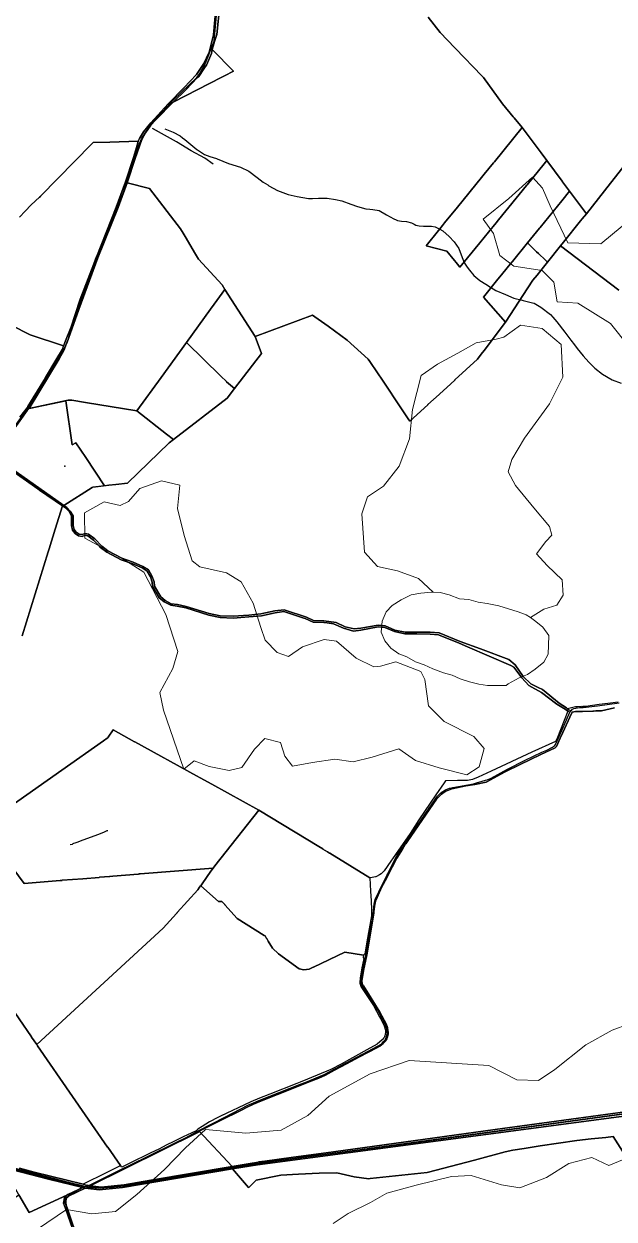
# Model space of a CAD drawing. Header units: metres. Extents: x 3 to 1005126, y 39 to 4383651.
# Drawn here: x 486747 to 488119, y 4360541 to 4363319 of the extents above; entities that cross this region are included whole.
import ezdxf

# ---------------------------------------------------------------- set-up
doc = ezdxf.new("R2010")
doc.units = ezdxf.units.M
doc.header["$MEASUREMENT"] = 0
doc.layers.add('Carreteras_5_km_Cala_Blava', color=2, linetype='Continuous', lineweight=30)
doc.layers.add('Red_hidrologica_Provisional_5_km_Cala_Blava', color=4, linetype='Continuous', lineweight=30)
doc.layers.add('Habitats_5_km_Cala_Blava', color=7, linetype='Continuous', lineweight=9, true_color=0xe7f7d0)
doc.layers.add('TM_Llucmajor', color=7, linetype='Continuous')
doc.layers.add('Yacimientos_arqueologicos_5_km_Cala_Blava', color=7, linetype='Continuous', true_color=0x6c7696)

msp = doc.modelspace()

# ---------------------------------------------------------------- linework, layer by layer
at = {"layer": 'Carreteras_5_km_Cala_Blava'}
msp.add_line((486895.9, 4360615.1, 72.7), (486882.8, 4360618, 72.5), dxfattribs=at)
for points in [[(486755.1, 4362425, 84.6), (486772.1, 4362449, 84.5), (486827.9, 4362540.8, 83.8), (486839.8, 4362561.6, 83.8), (486850.3, 4362585.6, 83.7), (486869.7, 4362648.6, 83.9), (486888.8, 4362700.8, 84.4), (486978.7, 4362928.7, 84.4), (487011.8, 4363032.6, 81.9), (487021.5, 4363053.8, 81.3), (487031.1, 4363069.4, 80.9), (487051.8, 4363095.6, 80.9), (487096, 4363143.8, 81.8), (487149.5, 4363195.2, 82.9), (487156.2, 4363203.9, 83.1), (487166.9, 4363222.8, 83.5), (487189.8, 4363279.4, 85), (487196.4, 4363355.9, 85.6), (487193.4, 4363360.2, 85.7), (487190.3, 4363361.1, 85.8)], [(486673.1, 4362316.6, 85.1), (486692, 4362336.9, 85), (486755.1, 4362425, 84.6)], [(488545.1, 4360841.3, 67.3), (488267.8, 4360803.3, 68.2), (487465.7, 4360693.5, 74), (487394.1, 4360685.2, 75.4), (487355.9, 4360678.7, 76.2), (487333.1, 4360677.1, 76.5), (487288.6, 4360670.2, 76.7), (487173.4, 4360652.4, 75.9), (487081.1, 4360635.2, 74.2), (486952, 4360614.9, 73.4), (486919.8, 4360612.1, 72.9), (486895.9, 4360615.1, 72.7)], [(486882.8, 4360618, 72.5), (486837.7, 4360628.2, 71.9), (486695.3, 4360664.7, 71.4)], [(486882.8, 4360618, 72.5), (486877.2, 4360611.1, 72.3), (486853.6, 4360598.3, 71.7), (486846.3, 4360589.8, 71.6), (486844.3, 4360583.5, 71.6), (486845.4, 4360568.7, 71.5), (486862.1, 4360523, 70.9)]]:
    msp.add_polyline3d(points, dxfattribs=at)
at = {"layer": 'Habitats_5_km_Cala_Blava'}
for points in [[(488154, 4362569.3), (488111, 4362623.3), (488035, 4362670.3), (487987, 4362673.3), (487979, 4362719.3), (487952, 4362746.3), (487886, 4362756.3), (487854, 4362781.3), (487839, 4362832.3), (487815, 4362865.3), (487875, 4362913.3), (487930, 4362963.3), (487953, 4362937.3), (487971, 4362896.3), (488012, 4362810.3), (488089, 4362808.3), (488138, 4362849.3)], [(486779, 4360518.3), (486846, 4360563.3), (486905, 4360553.3), (486960, 4360559.3), (487010, 4360598.3), (487074, 4360656.3), (487123, 4360707.3), (487169, 4360749.3), (487263, 4360741.3), (487345, 4360748.3), (487407, 4360782.3), (487457, 4360827.3), (487552, 4360879.3), (487643, 4360910.3), (487828, 4360898.3), (487893, 4360865.3), (487944, 4360863.3), (487982, 4360889.3), (488054, 4360946.3), (488115, 4360980.3), (488229, 4361022.3)], [(488139, 4360679.3), (488107, 4360666.3), (488068, 4360684.3), (488014, 4360670.3), (487962, 4360638.3), (487900, 4360614.3), (487858, 4360621.3), (487787, 4360642.3), (487741, 4360640.3), (487659, 4360620.3), (487591, 4360601.3), (487553, 4360580.3), (487501, 4360554.3), (487466, 4360531.3)]]:
    msp.add_lwpolyline(points, dxfattribs=at)
for points in [[(487698.5, 4361998.4), (487665, 4362030.3), (487616, 4362048.3), (487569, 4362058.3), (487539, 4362091.3), (487533, 4362180.3), (487546, 4362220.3), (487583, 4362245.3), (487620, 4362291.3), (487644, 4362355.3), (487651, 4362423.3), (487671, 4362502.3), (487709, 4362528.3), (487756, 4362554.3), (487799, 4362578.3), (487845, 4362586.3), (487863, 4362591.3), (487902, 4362619.3), (487952, 4362611.3), (487996, 4362574.3), (488000, 4362498.3), (487969, 4362436.3), (487911, 4362356.3), (487882, 4362307.3), (487873, 4362278.3), (487890, 4362246.3), (487933, 4362194.3), (487969, 4362151.3), (487975, 4362131.3), (487961, 4362116.3), (487939, 4362087.3), (487964, 4362060.3), (487999, 4362027.3), (488001, 4361991.3), (487986, 4361968.3), (487956, 4361959.3), (487925, 4361939.4), (487915.3, 4361946.2), (487896.4, 4361953), (487873.8, 4361959.9), (487851.1, 4361966.8), (487824.6, 4361972.5), (487803.1, 4361975.6), (487781.7, 4361981.2), (487760.1, 4361983), (487736.3, 4361992.4), (487714.9, 4361998)], [(487777, 4361574.3), (487713, 4361590.3), (487658, 4361607.3), (487619, 4361634.3), (487557, 4361615.3), (487513, 4361604.3), (487470, 4361610.3), (487418, 4361602.3), (487372, 4361594.3), (487354, 4361617.3), (487344, 4361649.3), (487307, 4361658.3), (487283, 4361633.3), (487254, 4361591.3), (487224, 4361584.3), (487178, 4361593.3), (487143, 4361606.3), (487119, 4361587.3), (487072, 4361724.3), (487063, 4361765.3), (487093, 4361821.3), (487105, 4361860.3), (487077, 4361946.3), (487026, 4362045.3), (486971, 4362080.3), (486889, 4362124.3), (486888, 4362183.3), (486934, 4362208.3), (486971, 4362200.3), (486990, 4362209.3), (487017, 4362239.3), (487067, 4362257.3), (487110, 4362247.3), (487104, 4362193.3), (487120, 4362130.3), (487138, 4362071.3), (487156, 4362057.3), (487218, 4362043.3), (487252, 4362022.3), (487280, 4361973.3), (487298, 4361916.3), (487308, 4361887.3), (487336, 4361858.3), (487362, 4361849.3), (487395, 4361871.3), (487445, 4361888.3), (487474, 4361884.3), (487520, 4361845.3), (487561, 4361825.3), (487576, 4361826.3), (487612, 4361836.3), (487670, 4361814.3), (487679, 4361795.3), (487688, 4361734.3), (487724, 4361698.3), (487793, 4361663.3), (487817, 4361635.3), (487806, 4361592.3)], [(487698.5, 4361998.4), (487714.9, 4361998), (487736.3, 4361992.4), (487760.1, 4361983), (487781.7, 4361981.2), (487803.1, 4361975.6), (487824.6, 4361972.5), (487851.1, 4361966.8), (487873.8, 4361959.9), (487896.4, 4361953), (487915.3, 4361946.2), (487925, 4361939.4), (487937.7, 4361930.4), (487953.9, 4361917.3), (487967.4, 4361897.9), (487966.8, 4361875.1), (487966.3, 4361854.7), (487955.7, 4361835.9), (487936.3, 4361819.8), (487918.2, 4361807.5), (487899, 4361799.1), (487873.3, 4361785.7), (487868.1, 4361782), (487845.2, 4361781.3), (487824.9, 4361781.8), (487804.7, 4361784.8), (487783.3, 4361790.4), (487761.9, 4361797.3), (487743.1, 4361805.3), (487722.9, 4361810.9), (487697.8, 4361820.4), (487677.7, 4361829.8), (487657.6, 4361836.6), (487637.6, 4361848.5), (487618.7, 4361855.3), (487600, 4361868.5), (487586.5, 4361885.4), (487578.1, 4361905.9), (487580, 4361931.3), (487589.4, 4361952.7), (487603.7, 4361967.6), (487624.4, 4361981.1), (487647.5, 4361992), (487670.4, 4361996.5), (487694.6, 4361998.5)]]:
    msp.add_lwpolyline(points, close=True, dxfattribs=at)
at = {"layer": 'Red_hidrologica_Provisional_5_km_Cala_Blava'}
for p, q in [((487057.9, 4363069.8), (487046.2, 4363076.2)), ((487446.2, 4362914.1), (487452.3, 4362914.1))]:
    msp.add_line(p, q, dxfattribs=at)
for points in [[(487187.3, 4362993.7), (487167.4, 4363007.2), (487135.7, 4363024.2), (487101.7, 4363045.7), (487046.2, 4363076.2)], [(487187.3, 4362993.7), (487167.4, 4363007.2), (487135.7, 4363024.2), (487101.7, 4363045.7), (487046.2, 4363076.2)], [(487187.3, 4362993.7), (487167.4, 4363007.2), (487135.7, 4363024.2), (487101.7, 4363045.7), (487046.2, 4363076.2)], [(487074.6, 4363075.8), (487094, 4363068.1), (487110.1, 4363059.3), (487115.6, 4363054.9), (487121.1, 4363050.4), (487134.9, 4363038.8), (487149.2, 4363027.8), (487150.6, 4363026.9)], [(487150.6, 4363026.9), (487166.9, 4363016.2), (487179.1, 4363011.2), (487195, 4363006.3), (487196.7, 4363005.7), (487223.2, 4362995.2), (487250.8, 4362986.4), (487270.1, 4362977), (487289.5, 4362962.7), (487303.8, 4362951.6), (487314, 4362945), (487316.5, 4362943.3), (487336.9, 4362932.3), (487361.8, 4362922.9), (487382.2, 4362917.9), (487408.7, 4362913.5), (487418.4, 4362913.8), (487432.4, 4362914.1), (487439, 4362914.1), (487445.4, 4362914.1), (487446.2, 4362914.1)], [(487452.3, 4362914.1), (487471.6, 4362911.3), (487486.5, 4362908), (487506.9, 4362900.3), (487522.4, 4362894.8), (487542.3, 4362889.2), (487551.6, 4362888.6), (487558.8, 4362888.1), (487573.2, 4362885.9), (487590.3, 4362876), (487607.4, 4362866.6), (487612.4, 4362864.2), (487616, 4362862.5), (487625.1, 4362861.1), (487636.7, 4362860.5), (487648.3, 4362857.2), (487654.3, 4362853.9), (487658.7, 4362851.7), (487666.5, 4362850.1), (487676.4, 4362849.5), (487694.6, 4362849.5), (487703.5, 4362847.8), (487711.2, 4362844), (487714.3, 4362842.2), (487721.1, 4362838.5), (487736, 4362825.2), (487747.6, 4362812.5), (487758.1, 4362797.1), (487765.8, 4362776.1), (487771.2, 4362765), (487773, 4362761.2), (487777.8, 4362754.2), (487782.9, 4362746.8), (487793.4, 4362734.7), (487807.2, 4362723.1), (487821, 4362714.3), (487832.3, 4362707.3), (487844.2, 4362699.9), (487866.8, 4362690.5), (487886.2, 4362681.7), (487905.8, 4362677.3), (487908.2, 4362676.7), (487930.1, 4362671), (487933.6, 4362670.1), (487949.1, 4362661.3), (487971.7, 4362644.2), (487977.1, 4362637.7), (487986.1, 4362627), (488004.8, 4362602.8), (488019.2, 4362584), (488027.3, 4362573.4), (488033.6, 4362565.2), (488047.9, 4362547.6), (488060.6, 4362533.2), (488074.4, 4362519.4), (488075, 4362518.9), (488092.6, 4362505.6), (488115.2, 4362492.4), (488136.2, 4362484.1)], [(486942.3, 4361444), (486940.1, 4361443.8), (486938.6, 4361443), (486938.3, 4361442.9), (486931.8, 4361440.2), (486918.1, 4361434.9), (486878.1, 4361419.8), (486872.2, 4361417.2), (486868.1, 4361415.8), (486865.5, 4361415.2), (486862.6, 4361414.1), (486861.2, 4361413.3), (486859.2, 4361412.4), (486854.6, 4361411)]]:
    msp.add_lwpolyline(points, dxfattribs=at)
at = {"layer": 'TM_Llucmajor', "linetype": 'Continuous', "flags": 128}
for points in [[(487202.6, 4363362.9), (487195.4, 4363294.5), (487189.6, 4363275.9), (487189.5, 4363275.2), (487184.7, 4363260.1), (487183, 4363250.8), (487171.4, 4363223.7), (487167.3, 4363217.6), (487153.6, 4363197.3), (487151.1, 4363194.8), (487124.2, 4363166.6), (487094.5, 4363137.2), (487054, 4363096.7), (487042.2, 4363084), (487029.7, 4363065.9), (487021.3, 4363051.1), (487005.8, 4363006.6), (486987.1, 4362949.8), (486966.6, 4362892.3), (486918.7, 4362775.4), (486874.8, 4362655.3), (486846.7, 4362577.3), (486846.4, 4362576.4), (486840.2, 4362560), (486829.4, 4362541.1), (486759.5, 4362425.5), (486758.1, 4362424.2), (486754.4, 4362420.8), (486699.3, 4362343.2)], [(486712.8, 4362366.2), (486756.1, 4362425.3), (486757, 4362426.4), (486757.5, 4362427.8), (486768, 4362446.6), (486829.5, 4362545), (486836.5, 4362563.3), (486842.4, 4362578.7), (486856.6, 4362615.3), (486866.2, 4362644.2), (486877.9, 4362679.3), (486909.5, 4362761.9), (486915.9, 4362778.5), (486916.3, 4362779.5), (486949.6, 4362863.9), (486961.3, 4362893.6), (486983.3, 4362952.5), (487002.2, 4363008.6), (487009.1, 4363032.4), (487013, 4363046.1), (487013.1, 4363046.6), (487016, 4363053.1), (487025.4, 4363068.5), (487042.1, 4363089.6), (487082.7, 4363133.7), (487083.2, 4363134.2), (487119.2, 4363171.1), (487148.1, 4363201.9), (487165.6, 4363227.5), (487177.5, 4363253.6), (487187.9, 4363294.1), (487192.9, 4363346.9)], [(487192.9, 4363346.9), (487187.9, 4363294.1), (487177.5, 4363253.6), (487165.6, 4363227.5), (487148.1, 4363201.9), (487119.2, 4363171.1), (487083.2, 4363134.2), (487082.7, 4363133.7), (487042.1, 4363089.6), (487025.4, 4363068.5), (487016, 4363053.1), (487013.1, 4363046.6), (486946.8, 4363044.7), (486908.4, 4363043.6), (486904.6, 4363039.7), (486786.5, 4362919.5), (486785.4, 4362918.5), (486783.6, 4362916.8), (486763.9, 4362898.5), (486750.1, 4362883.9), (486737, 4362870.1)], [(487686.9, 4363335.2), (487714.8, 4363299.7), (487749, 4363264.1), (487749.1, 4363264.1), (487750.9, 4363262.1), (487811.9, 4363198.7), (487812, 4363198.6), (487815.4, 4363195.1), (487859.6, 4363133.7), (487885, 4363103.4), (487885, 4363103.3), (487886.7, 4363101.3), (487905.8, 4363078.4), (487841.1, 4362999), (487839.2, 4362996.6), (487839.1, 4362996.5), (487817.4, 4362969.9), (487817.3, 4362969.8), (487814.6, 4362966.4), (487811.3, 4362962.4), (487755.2, 4362893.5), (487725.4, 4362856.9), (487725.4, 4362856.8), (487720.6, 4362850.9), (487710.8, 4362839), (487682.1, 4362803.7), (487730.6, 4362790.9), (487748.3, 4362769.3), (487752, 4362764.7), (487752.1, 4362764.7), (487755.4, 4362760.7), (487760.9, 4362753.8), (487761, 4362753.8), (487807.5, 4362810.9), (487827.5, 4362835.4), (487845, 4362856.9), (487845, 4362857), (487851, 4362864.3), (487915.7, 4362943.7), (487917, 4362945.3), (487917.1, 4362945.4), (487957.1, 4362994.5), (487963, 4363001.7), (487998.7, 4362953.8), (487999.7, 4362952.4), (488015.8, 4362930.9), (487997.6, 4362908.5), (487947.3, 4362846.5), (487947.3, 4362846.5), (487946.1, 4362845), (487917.9, 4362810.3), (487882.9, 4362767.2), (487882.9, 4362767.1), (487877.6, 4362760.7), (487860.7, 4362739.8), (487846.2, 4362721.9), (487815.9, 4362684.6), (487867.2, 4362625.9), (487817.5, 4362560.6), (487810.6, 4362551.5), (487801.8, 4362540), (487749.2, 4362491.8), (487749.1, 4362491.7), (487730.3, 4362474.5), (487713.9, 4362459.5), (487712.4, 4362458.1), (487712.3, 4362458), (487686.6, 4362434.5), (487686.5, 4362434.4), (487686, 4362433.9), (487644.6, 4362396.1), (487642.4, 4362399.3), (487623.7, 4362427.1), (487582.2, 4362488.8), (487553.1, 4362532.1), (487551.6, 4362534.4), (487547.6, 4362540.3), (487498.5, 4362584.6), (487454.9, 4362617.1), (487423.3, 4362638.8), (487417.9, 4362642.5), (487417.8, 4362642.4), (487284.8, 4362592.8), (487214.2, 4362701.8), (487208.4, 4362712.8), (487152.8, 4362772.6), (487143.7, 4362788.1), (487124.1, 4362821.4), (487117.3, 4362833.1), (487117.1, 4362833.3), (487111.4, 4362843.1), (487039.3, 4362936.9), (486987.1, 4362949.8), (487005.8, 4363006.6), (487021.3, 4363051.1), (487029.7, 4363065.9), (487042.2, 4363084), (487054, 4363096.7), (487094.5, 4363137.2), (487207.1, 4363195.4), (487213.4, 4363198.6), (487234.6, 4363209.6), (487184.7, 4363260.1), (487189.5, 4363275.2), (487189.6, 4363275.9), (487195.4, 4363294.5), (487202.6, 4363362.9)], [(488330.2, 4363227.1), (488119.4, 4362959.9), (488119.3, 4362959.8), (488114.2, 4362953.4), (488102.6, 4362938.6), (488102.5, 4362938.5), (488096.8, 4362931.3), (488055, 4362878.2), (488015.8, 4362930.9), (487999.7, 4362952.4), (487998.7, 4362953.8), (487963, 4363001.7), (487949.7, 4363019.5), (487905.8, 4363078.4), (487886.7, 4363101.3), (487885, 4363103.3), (487885, 4363103.4), (487859.6, 4363133.7), (487815.4, 4363195.1), (487812, 4363198.6), (487811.9, 4363198.7), (487750.9, 4363262.1), (487749.1, 4363264.1), (487749, 4363264.1), (487714.8, 4363299.7), (487686.9, 4363335.2)], [(488130.7, 4362700.9), (487995.1, 4362803.9), (488001.6, 4362811.9), (488041.5, 4362861.5), (488045.4, 4362866.3), (488045.4, 4362866.4), (488055, 4362878.2), (488096.8, 4362931.3), (488102.5, 4362938.5), (488102.6, 4362938.6), (488114.2, 4362953.4), (488119.3, 4362959.8), (488119.4, 4362959.9), (488330.2, 4363227.1)], [(486737, 4362870.1), (486750.1, 4362883.9), (486763.9, 4362898.5), (486783.6, 4362916.8), (486785.4, 4362918.5), (486786.5, 4362919.5), (486904.6, 4363039.7), (486908.4, 4363043.6), (486946.8, 4363044.7), (487013.1, 4363046.6), (487013, 4363046.1), (487009.1, 4363032.4), (487002.2, 4363008.6), (486983.3, 4362952.5), (486961.3, 4362893.6), (486949.6, 4362863.9), (486916.3, 4362779.5), (486915.9, 4362778.5), (486909.5, 4362761.9), (486877.9, 4362679.3), (486866.2, 4362644.2), (486856.6, 4362615.3), (486842.4, 4362578.7), (486839.4, 4362570.9), (486761.8, 4362596.5), (486717.1, 4362618.8)], [(488128.6, 4361743.1), (488104.9, 4361739.9), (488085.1, 4361737.2), (488054, 4361733), (488046.5, 4361732.5), (488044.3, 4361732.3), (488043.2, 4361732.5), (488033.7, 4361732.4), (488031.7, 4361732.4), (488029.7, 4361732.1), (488011.3, 4361727.3), (488008.6, 4361729.4), (487991.7, 4361740.2), (487953.2, 4361772.2), (487942.8, 4361777.3), (487925.5, 4361785.7), (487908.3, 4361802.2), (487889.7, 4361829.3), (487875, 4361841.8), (487808.6, 4361867), (487761.7, 4361884.1), (487712.8, 4361904.3), (487692.1, 4361905.8), (487660.8, 4361905.4), (487660.6, 4361905.4), (487633.5, 4361905.9), (487609.7, 4361910.5), (487587.4, 4361920.2), (487570.7, 4361921.7), (487530.5, 4361914.6), (487515.4, 4361913.2), (487493.9, 4361918.1), (487473, 4361928.1), (487444.5, 4361932.3), (487420.4, 4361932.4), (487404.2, 4361940.6), (487352.4, 4361957.8), (487330.2, 4361955.2), (487298.3, 4361948), (487269.8, 4361945.1), (487233.9, 4361942.4), (487203.6, 4361943.5), (487178.1, 4361949), (487124.6, 4361965.5), (487104.3, 4361969.8), (487089.7, 4361971.8), (487075.2, 4361979.5), (487065.2, 4361987.8), (487050.4, 4362012.7), (487049.6, 4362022.4), (487044.9, 4362036.2), (487036.6, 4362050.2), (487023.6, 4362058.6), (487001.5, 4362068.4), (486974.6, 4362077.5), (486942.1, 4362094.9), (486928.2, 4362105.5), (486911.8, 4362122.9), (486897.3, 4362133.2), (486889.7, 4362134.8), (486882.2, 4362132.3), (486875.6, 4362133.3), (486868.9, 4362138), (486863.8, 4362144), (486861.7, 4362153.3), (486861.9, 4362163.3), (486861.3, 4362176.2), (486854.9, 4362187.1), (486847.2, 4362195), (486847.2, 4362195), (486840.1, 4362200.4), (486906.1, 4362241.6), (486906.7, 4362242), (486907.4, 4362242.4), (486944.9, 4362247.1), (486960.6, 4362249), (486988.3, 4362252.2), (487085.2, 4362345.5), (487095, 4362353.2), (487219.4, 4362449.8), (487236.5, 4362472.1), (487299.3, 4362553.4), (487284.8, 4362592.8), (487417.8, 4362642.4), (487417.9, 4362642.5), (487423.3, 4362638.8), (487454.9, 4362617.1), (487498.5, 4362584.6), (487547.6, 4362540.3), (487551.6, 4362534.4), (487553.1, 4362532.1), (487582.2, 4362488.8), (487623.7, 4362427.1), (487642.4, 4362399.3), (487644.6, 4362396.1), (487686, 4362433.9), (487686.5, 4362434.4), (487686.6, 4362434.5), (487712.3, 4362458), (487712.4, 4362458.1), (487713.9, 4362459.5), (487730.3, 4362474.5), (487749.1, 4362491.7), (487749.2, 4362491.8), (487801.8, 4362540), (487810.6, 4362551.5), (487817.5, 4362560.6), (487867.2, 4362625.9), (487919.1, 4362706), (487930.4, 4362723.5), (487940.2, 4362735.7), (487948.9, 4362746.5), (487948.9, 4362746.5), (487964.3, 4362765.7), (487995.1, 4362803.9), (488130.7, 4362700.9)], [(486717.1, 4362618.8), (486761.8, 4362596.5), (486839.4, 4362570.9), (486836.5, 4362563.3), (486824, 4362541.5), (486797.4, 4362497.6), (486796.9, 4362496.8), (486756.5, 4362430.5), (486754.4, 4362427.3), (486737.7, 4362405.4)], [(486737.7, 4362405.4), (486754.4, 4362427.3), (486756.5, 4362430.5), (486796.9, 4362496.8), (486797.4, 4362497.6), (486824, 4362541.5), (486836.5, 4362563.3), (486829.5, 4362545), (486768, 4362446.6), (486757.5, 4362427.8), (486757, 4362426.4), (486756.1, 4362425.3), (486712.8, 4362366.2)], [(486729.3, 4362278.2), (486840.1, 4362200.4), (486847.2, 4362195), (486854.9, 4362187.1), (486861.3, 4362176.2), (486861.9, 4362163.3), (486861.7, 4362153.3), (486863.8, 4362144), (486868.9, 4362138), (486875.6, 4362133.3), (486882.2, 4362132.3), (486889.7, 4362134.8), (486897.3, 4362133.2), (486911.8, 4362122.9), (486928.2, 4362105.5), (486942.1, 4362094.9), (486974.6, 4362077.5), (487001.5, 4362068.4), (487023.6, 4362058.6), (487036.6, 4362050.2), (487044.9, 4362036.2), (487049.6, 4362022.4), (487050.4, 4362012.7), (487065.2, 4361987.8), (487075.2, 4361979.5), (487089.7, 4361971.8), (487104.3, 4361969.8), (487124.6, 4361965.5), (487178.1, 4361949), (487203.6, 4361943.5), (487233.9, 4361942.4), (487269.8, 4361945.1), (487298.3, 4361948), (487330.2, 4361955.2), (487352.4, 4361957.8), (487404.2, 4361940.6), (487420.4, 4361932.4), (487444.5, 4361932.3), (487473, 4361928.1), (487493.9, 4361918.1), (487515.4, 4361913.2), (487530.5, 4361914.6), (487570.7, 4361921.7), (487587.4, 4361920.2), (487609.7, 4361910.5), (487633.5, 4361905.9), (487660.6, 4361905.4), (487660.8, 4361905.4), (487692.1, 4361905.8), (487712.8, 4361904.3), (487761.7, 4361884.1), (487808.6, 4361867), (487875, 4361841.8), (487889.7, 4361829.3), (487908.3, 4361802.2), (487925.5, 4361785.7), (487942.8, 4361777.3), (487953.2, 4361772.2), (487991.7, 4361740.2), (488008.6, 4361729.4), (488011.3, 4361727.3), (488014.9, 4361725.4), (488019.6, 4361722.8), (488016.9, 4361719.7), (488012.2, 4361722.2), (488005.8, 4361726.5), (487986.5, 4361738.4), (487951, 4361765.3), (487921.1, 4361782), (487904.8, 4361799.1), (487886.3, 4361824), (487879.7, 4361828), (487778.9, 4361871.7), (487759.5, 4361880.2), (487711.5, 4361899.4), (487691.6, 4361901.1), (487660.5, 4361901.5), (487633.1, 4361901.9), (487608.6, 4361906.8), (487586.5, 4361916.5), (487570.9, 4361917.7), (487530.3, 4361909.9), (487513.7, 4361908.2), (487490.1, 4361914.7), (487467.1, 4361925.2), (487452.5, 4361927.2), (487444.2, 4361928.4), (487419.6, 4361928.6), (487401.1, 4361937.2), (487397.9, 4361938.2), (487351.8, 4361953.9), (487351.6, 4361953.9), (487331.2, 4361950.3), (487299.4, 4361943.3), (487270.4, 4361941.2), (487233.9, 4361938.5), (487203.1, 4361939.5), (487177.1, 4361945.1), (487123.4, 4361961.8), (487103.6, 4361965.9), (487088.4, 4361968.1), (487076.1, 4361974.5), (487076, 4361974.5), (487072.9, 4361976.1), (487061.8, 4361985.3), (487046.3, 4362011.7), (487045.5, 4362021.7), (487041.3, 4362034.5), (487033.6, 4362047.3), (487021.7, 4362055.1), (487000, 4362064.7), (486973.1, 4362073.8), (486939.9, 4362091.5), (486925.5, 4362102.5), (486922, 4362106.3), (486909.2, 4362119.8), (486895.6, 4362129.5), (486889.7, 4362130.8), (486882.4, 4362128.3), (486874, 4362129.6), (486866.1, 4362135), (486860.1, 4362142.4), (486857.7, 4362153.4), (486857.9, 4362163.2), (486857.6, 4362175.9), (486852.1, 4362185.8), (486843.6, 4362194.8), (486837, 4362199.4), (486783.7, 4362236), (486779.6, 4362238.8), (486779.3, 4362239), (486724.5, 4362277.7)], [(486724.5, 4362277.7), (486779.3, 4362239), (486779.6, 4362238.8), (486783.7, 4362236), (486837, 4362199.4), (486820.1, 4362145.2), (486805.9, 4362099.2), (486803.8, 4362092.6), (486743, 4361897.3)], [(486743, 4361897.3), (486803.8, 4362092.6), (486805.9, 4362099.2), (486820.1, 4362145.2), (486837, 4362199.4), (486843.6, 4362194.8), (486852.1, 4362185.8), (486857.6, 4362175.9), (486857.9, 4362163.2), (486857.7, 4362153.4), (486860.1, 4362142.4), (486866.1, 4362135), (486874, 4362129.6), (486882.4, 4362128.3), (486889.7, 4362130.8), (486895.6, 4362129.5), (486909.2, 4362119.8), (486922, 4362106.3), (486925.5, 4362102.5), (486939.9, 4362091.5), (486973.1, 4362073.8), (487000, 4362064.7), (487021.7, 4362055.1), (487033.6, 4362047.3), (487041.3, 4362034.5), (487045.5, 4362021.7), (487046.3, 4362011.7), (487061.8, 4361985.3), (487072.9, 4361976.1), (487076, 4361974.5), (487076.1, 4361974.5), (487088.4, 4361968.1), (487103.6, 4361965.9), (487123.4, 4361961.8), (487177.1, 4361945.1), (487203.1, 4361939.5), (487233.9, 4361938.5), (487270.4, 4361941.2), (487299.4, 4361943.3), (487331.2, 4361950.3), (487351.6, 4361953.9), (487351.8, 4361953.9), (487397.9, 4361938.2), (487401.1, 4361937.2), (487419.6, 4361928.6), (487444.2, 4361928.4), (487452.5, 4361927.2), (487467.1, 4361925.2), (487490.1, 4361914.7), (487513.7, 4361908.2), (487530.3, 4361909.9), (487570.9, 4361917.7), (487586.5, 4361916.5), (487608.6, 4361906.8), (487633.1, 4361901.9), (487660.5, 4361901.5), (487691.6, 4361901.1), (487711.5, 4361899.4), (487759.5, 4361880.2), (487778.9, 4361871.7), (487879.7, 4361828), (487886.3, 4361824), (487904.8, 4361799.1), (487921.1, 4361782), (487951, 4361765.3), (487986.5, 4361738.4), (488005.8, 4361726.5), (488012.2, 4361722.2), (487986, 4361656.9), (487983, 4361651.3), (487928.5, 4361626.4), (487833.7, 4361582.2), (487803.7, 4361568.8), (487790.5, 4361562.9), (487778.5, 4361561), (487755.7, 4361560.6), (487727.3, 4361560), (487724.2, 4361555.6), (487705, 4361527.4), (487665.3, 4361469.1), (487656.1, 4361455), (487644.9, 4361437.9), (487611.1, 4361388.5), (487600.6, 4361373.1), (487584.7, 4361350.5), (487581.3, 4361347.2), (487577.7, 4361344.2), (487573.8, 4361341.5), (487570.8, 4361339.8), (487569.7, 4361339.2), (487565.4, 4361337.2), (487564.3, 4361336.8), (487557.2, 4361335.1), (487551.6, 4361334.7), (487458.3, 4361391.7), (487457.7, 4361392.1), (487452.7, 4361395.1), (487442.5, 4361401.4), (487441.9, 4361401.7), (487432.6, 4361407.4), (487293.3, 4361492.1), (487184.4, 4361552), (487157.2, 4361567), (487156.8, 4361567.2), (487148.3, 4361571.9), (487004.8, 4361650.8), (487004.5, 4361651), (486955, 4361678.3), (486943.2, 4361661.3), (486942.9, 4361660.8), (486940.4, 4361659.1), (486931.9, 4361653), (486835.6, 4361585), (486719.5, 4361503.1)], [(488120.1, 4361729.6), (488090.4, 4361723), (488081.8, 4361722.6), (488076.9, 4361722.4), (488071.6, 4361722.2), (488070.2, 4361722.1), (488046.3, 4361721.4), (488044.9, 4361721.3), (488033.3, 4361720.9), (488029.7, 4361721.3), (488022.2, 4361720), (488021.3, 4361718.1), (488016.9, 4361708.1), (488000, 4361672.4), (487993.8, 4361659.3), (487985.9, 4361640), (487982.1, 4361637), (487949.3, 4361621.5), (487900.8, 4361598.3), (487866.2, 4361580.7), (487821.7, 4361557), (487795.3, 4361551.6), (487774.8, 4361548.1), (487742.2, 4361541.7), (487726.4, 4361535.2), (487718.3, 4361529.1), (487706.1, 4361517.3), (487638.1, 4361418.3), (487635, 4361413.3), (487634, 4361411.8), (487627.4, 4361401.2), (487614.1, 4361379.9), (487591.9, 4361336.9), (487590.8, 4361334.7), (487582.6, 4361319.3), (487576.3, 4361306.8), (487570.9, 4361294.6), (487566.7, 4361285.2), (487566.2, 4361284.3), (487564.8, 4361280.5), (487564.4, 4361279.4), (487563.6, 4361276.5), (487562.8, 4361272.5), (487562.4, 4361268.5), (487560.9, 4361255.2), (487560.5, 4361252.8), (487559.5, 4361244.2), (487551.5, 4361196.7), (487544.3, 4361155.9), (487537.1, 4361119), (487533.1, 4361095.3), (487533.1, 4361094.5), (487533.2, 4361092.5), (487533.5, 4361090.5), (487533.9, 4361089), (487534, 4361088.6), (487534.7, 4361086.7), (487534.9, 4361086.1), (487535.2, 4361085.6), (487535.5, 4361084.9), (487536.6, 4361083.2), (487544.2, 4361071.3), (487554.8, 4361055), (487574.5, 4361022.6), (487589.2, 4360995.4), (487592.3, 4360986.5), (487592.8, 4360983.7), (487593, 4360982.3), (487593.2, 4360981.9), (487593.6, 4360979.5), (487593.9, 4360976.6), (487594, 4360973.7), (487593.9, 4360971.2), (487593.9, 4360970.9), (487593.5, 4360968), (487592.8, 4360965.2), (487591.9, 4360962.4), (487591.2, 4360960.8), (487590.9, 4360960.1), (487589.7, 4360957.9), (487588.4, 4360955.8), (487586.8, 4360953.8), (487585.1, 4360951.9), (487583.2, 4360950.3), (487582.4, 4360949.6), (487574.8, 4360943.6), (487567.6, 4360939.1), (487527.4, 4360918.4), (487497.5, 4360902.3), (487469.3, 4360887.4), (487448.2, 4360875.7), (487432.7, 4360869.2), (487410.6, 4360860.6), (487370.1, 4360844), (487299.7, 4360816.5), (487280.9, 4360808.3), (487264.4, 4360800.6), (487254.3, 4360795.4), (487201.5, 4360768.7), (487186, 4360761.5), (487154.5, 4360745.4), (487153.6, 4360744.9), (487154.4, 4360744.3), (487151.6, 4360742.9), (486901.4, 4360618.6), (486898.4, 4360619.4), (486966.5, 4360653.5), (487032.7, 4360685.9), (487101.8, 4360720.3), (487124, 4360731), (487152.1, 4360746.6), (487215.6, 4360779.2), (487267.5, 4360805.9), (487280.6, 4360811.4), (487293.1, 4360816.9), (487391.5, 4360855.6), (487403, 4360859.9), (487445.1, 4360877.8), (487521.1, 4360918), (487559.5, 4360938), (487579.2, 4360948.9), (487583.5, 4360953.8), (487587.5, 4360958.3), (487588.1, 4360959.6), (487589.6, 4360963.6), (487590.4, 4360966.3), (487590.7, 4360967.7), (487591, 4360969.5), (487591.2, 4360969.8), (487591.6, 4360972), (487591.8, 4360974.2), (487591.8, 4360976.4), (487591.7, 4360977.6), (487591.6, 4360978.6), (487590.9, 4360982.7), (487590.2, 4360985.6), (487589.8, 4360986.8), (487588.8, 4360989.8), (487588.4, 4360990.7), (487586.7, 4360994.5), (487570, 4361026.8), (487556.5, 4361048.4), (487533.2, 4361083.5), (487532.8, 4361084), (487532.3, 4361085.5), (487531.9, 4361086.6), (487531.6, 4361087.6), (487531.1, 4361089.8), (487531, 4361090.5), (487530.9, 4361092), (487530.8, 4361094.3), (487530.9, 4361096.5), (487531.2, 4361098.7), (487533.6, 4361110.7), (487543.1, 4361159.3), (487553.2, 4361217.1), (487557.3, 4361236.4), (487561.3, 4361273.5), (487562.6, 4361278.2), (487564.2, 4361284.4), (487581.1, 4361320.2), (487591.6, 4361341.6), (487593.3, 4361345.2), (487594, 4361346.5), (487614.8, 4361387.6), (487625.7, 4361403.7), (487628.2, 4361408.3), (487660.5, 4361454.3), (487704.8, 4361518.9), (487709, 4361524.1), (487709.6, 4361524.9), (487712.6, 4361528.3), (487716, 4361531.4), (487719.6, 4361534.2), (487722.7, 4361536.3), (487723.4, 4361536.7), (487727.4, 4361538.9), (487733, 4361541.3), (487736.6, 4361542.6), (487738.7, 4361543.3), (487744.6, 4361544.7), (487792.5, 4361553.4), (487799.5, 4361555.4), (487820.2, 4361561.3), (487824.4, 4361562.5), (487833.3, 4361566.6), (487871.7, 4361587.3), (487912.9, 4361608), (487951.8, 4361626.5), (487962.7, 4361631.3), (487976, 4361637.9), (487976.9, 4361638.5), (487979.2, 4361640.4), (487979.6, 4361640.7), (487981.3, 4361642.4), (487983.2, 4361644.7), (487997.7, 4361677), (488016.9, 4361719.7), (488019.6, 4361722.8), (488022.9, 4361726.7), (488026.2, 4361728), (488030.4, 4361729.2), (488033.1, 4361729.8), (488034.7, 4361730.1), (488039, 4361730.6), (488043.4, 4361730.7), (488047.8, 4361730.4), (488080.8, 4361734.2), (488131.1, 4361741.2)], [(488561.3, 4360847.4), (487843.2, 4360749.3), (487466.6, 4360697.8), (487368.6, 4360684.4), (487307.2, 4360676), (487292.8, 4360674.1), (487292.2, 4360674), (487273, 4360670.7), (487231.6, 4360663.7), (487231.6, 4360663.7), (487154.5, 4360745.4), (487186, 4360761.5), (487201.5, 4360768.7), (487254.3, 4360795.4), (487264.4, 4360800.6), (487280.9, 4360808.3), (487299.7, 4360816.5), (487370.1, 4360844), (487410.6, 4360860.6), (487432.7, 4360869.2), (487448.2, 4360875.7), (487469.3, 4360887.4), (487497.5, 4360902.3), (487527.4, 4360918.4), (487567.6, 4360939.1), (487574.8, 4360943.6), (487582.4, 4360949.6), (487583.2, 4360950.3), (487585.1, 4360951.9), (487586.8, 4360953.8), (487588.4, 4360955.8), (487589.7, 4360957.9), (487590.9, 4360960.1), (487591.2, 4360960.8), (487591.9, 4360962.4), (487592.8, 4360965.2), (487593.5, 4360968), (487593.9, 4360970.9), (487593.9, 4360971.2), (487594, 4360973.7), (487593.9, 4360976.6), (487593.6, 4360979.5), (487593.2, 4360981.9), (487593, 4360982.3), (487592.8, 4360983.7), (487592.3, 4360986.5), (487589.2, 4360995.4), (487574.5, 4361022.6), (487554.8, 4361055), (487544.2, 4361071.3), (487536.6, 4361083.2), (487535.5, 4361084.9), (487535.2, 4361085.6), (487534.9, 4361086.1), (487534.7, 4361086.7), (487534, 4361088.6), (487533.9, 4361089), (487533.5, 4361090.5), (487533.2, 4361092.5), (487533.1, 4361094.5), (487533.1, 4361095.3), (487537.1, 4361119), (487544.3, 4361155.9), (487551.5, 4361196.7), (487559.5, 4361244.2), (487560.5, 4361252.8), (487560.9, 4361255.2), (487562.4, 4361268.5), (487562.8, 4361272.5), (487563.6, 4361276.5), (487564.4, 4361279.4), (487564.8, 4361280.5), (487566.2, 4361284.3), (487566.7, 4361285.2), (487570.9, 4361294.6), (487576.3, 4361306.8), (487582.6, 4361319.3), (487590.8, 4361334.7), (487591.9, 4361336.9), (487614.1, 4361379.9), (487627.4, 4361401.2), (487634, 4361411.8), (487635, 4361413.3), (487638.1, 4361418.3), (487706.1, 4361517.3), (487718.3, 4361529.1), (487726.4, 4361535.2), (487742.2, 4361541.7), (487774.8, 4361548.1), (487795.3, 4361551.6), (487821.7, 4361557), (487866.2, 4361580.7), (487900.8, 4361598.3), (487949.3, 4361621.5), (487982.1, 4361637), (487985.9, 4361640), (487993.8, 4361659.3), (488000, 4361672.4), (488016.9, 4361708.1), (488021.3, 4361718.1), (488022.2, 4361720), (488029.7, 4361721.3), (488033.3, 4361720.9), (488044.9, 4361721.3), (488046.3, 4361721.4), (488070.2, 4361722.1), (488071.6, 4361722.2), (488076.9, 4361722.4), (488081.8, 4361722.6), (488090.4, 4361723), (488120.1, 4361729.6)], [(486719.5, 4361503.1), (486835.6, 4361585), (486931.9, 4361653), (486940.4, 4361659.1), (486942.9, 4361660.8), (486943.2, 4361661.3), (486955, 4361678.3), (487004.5, 4361651), (487004.8, 4361650.8), (487148.3, 4361571.9), (487156.8, 4361567.2), (487157.2, 4361567), (487184.4, 4361552), (487293.3, 4361492.1), (487191.2, 4361362.4), (487186.9, 4361356.9), (487017.7, 4361344), (487017.1, 4361343.8), (487015.3, 4361343.5), (487013.6, 4361343.1), (487013, 4361343), (486954.1, 4361338.3), (486946.6, 4361337.7), (486946, 4361337.6), (486922.6, 4361335.8), (486922.1, 4361335.7), (486884, 4361332.6), (486836.1, 4361328.8), (486835.8, 4361328.7), (486831.5, 4361328.4), (486747.4, 4361321.6), (486697.1, 4361389.5)], [(486697.1, 4361389.5), (486747.4, 4361321.6), (486831.5, 4361328.4), (486835.8, 4361328.7), (486836.1, 4361328.8), (486884, 4361332.6), (486922.1, 4361335.7), (486922.6, 4361335.8), (486946, 4361337.6), (486946.6, 4361337.7), (486954.1, 4361338.3), (487013, 4361343), (487013.6, 4361343.1), (487015.3, 4361343.5), (487017.1, 4361343.8), (487017.7, 4361344), (487186.9, 4361356.9), (487184.1, 4361353), (487175.1, 4361340.1), (487174.8, 4361339.8), (487158.2, 4361316.1), (487157.8, 4361315.7), (487155.3, 4361312.9), (487155.1, 4361312.6), (487151.4, 4361306.5), (487103.7, 4361253.7), (487103.2, 4361253.2), (487102.1, 4361251.9), (487070.7, 4361217.2), (486777, 4360946.8), (486764.7, 4360964.6), (486764.6, 4360964.8), (486648.9, 4361132.2)], [(486648.9, 4361132.2), (486764.6, 4360964.8), (486764.7, 4360964.6), (486777, 4360946.8), (486778.8, 4360944.3), (486941.7, 4360708.6), (486942, 4360708.2), (486971.6, 4360665.9), (486969.4, 4360664.7), (486938.5, 4360649), (486884.6, 4360622.8), (486771.2, 4360650.3), (486736.8, 4360659.7)], [(488346.7, 4360814.1), (487668.7, 4360720.6), (487346.8, 4360678.2), (487285.1, 4360670.1), (486986.9, 4360619.4), (486966.6, 4360617), (486924.6, 4360613.5), (486889.2, 4360617.1), (486892.1, 4360618.4), (486895.8, 4360620), (486898.4, 4360619.4), (486901.4, 4360618.6), (486901.6, 4360618.6), (486926.6, 4360615.7), (486980.1, 4360621.2), (487042.2, 4360631.7), (487231.3, 4360663.7), (487231.6, 4360663.7), (487273, 4360670.7), (487292.2, 4360674), (487292.8, 4360674.1), (487307.2, 4360676), (487368.6, 4360684.4), (487466.6, 4360697.8), (487843.2, 4360749.3), (488561.3, 4360847.4)], [(488144.1, 4360690.4), (488117.5, 4360733.2), (488099.9, 4360730.7), (488066.2, 4360727.8), (488032.7, 4360723.8), (487947.4, 4360711.9), (487910.2, 4360705.1), (487883.9, 4360701.4), (487866.4, 4360697.3), (487795.1, 4360678.7), (487684.6, 4360649.8), (487552.4, 4360635.6), (487549.5, 4360635.3), (487514.7, 4360639.4), (487474.4, 4360649.2), (487433.7, 4360648.3), (487385.7, 4360645.7), (487344.2, 4360643.5), (487287.3, 4360632.1), (487270.5, 4360615.4), (487269.7, 4360614.6), (487269.6, 4360614.8), (487269.6, 4360614.8), (487232.1, 4360657.8), (487290.3, 4360667.6), (488550.5, 4360835)], [(486875.8, 4360485), (486847.5, 4360567.2), (486843.2, 4360579), (486844.8, 4360589), (486850.8, 4360594.9), (486889.8, 4360613.3), (486896.5, 4360612.1), (486922.4, 4360609.3), (486976.6, 4360615), (487232.1, 4360657.8), (487269.6, 4360614.8), (487269.7, 4360614.6), (487270.5, 4360615.4), (487287.3, 4360632.1), (487344.2, 4360643.5), (487385.7, 4360645.7), (487433.7, 4360648.3), (487474.4, 4360649.2), (487514.7, 4360639.4), (487549.5, 4360635.3), (487552.4, 4360635.6), (487684.6, 4360649.8), (487795.1, 4360678.7), (487866.4, 4360697.3), (487883.9, 4360701.4), (487910.2, 4360705.1), (487947.4, 4360711.9), (488032.7, 4360723.8), (488066.2, 4360727.8), (488099.9, 4360730.7), (488117.5, 4360733.2), (488144.1, 4360690.4)], [(486572.1, 4360699.2), (486848.5, 4360627.3), (486889.2, 4360617.1), (486883.9, 4360614.6), (486804.3, 4360634.1), (486699.7, 4360661.2)], [(486736.8, 4360659.7), (486771.2, 4360650.3), (486884.6, 4360622.8), (486895.8, 4360620), (486892.1, 4360618.4), (486889.2, 4360617.1), (486848.5, 4360627.3), (486572.1, 4360699.2)], [(486658.3, 4360370.5), (486657.9, 4360544.2), (486674, 4360555.4), (486674.4, 4360555.6), (486735.6, 4360598), (486759.6, 4360556.3), (486846.7, 4360597.3), (486841.4, 4360590.9), (486839.5, 4360578.6), (486844.1, 4360565.8), (486872.3, 4360484.1)], [(486872.3, 4360484.1), (486844.1, 4360565.8), (486839.5, 4360578.6), (486841.4, 4360590.9), (486846.7, 4360597.3), (486849, 4360598.4), (486883.9, 4360614.6), (486889.8, 4360613.3), (486850.8, 4360594.9), (486844.8, 4360589), (486843.2, 4360579), (486847.5, 4360567.2), (486875.8, 4360485)]]:
    msp.add_lwpolyline(points, dxfattribs=at)
for points in [[(487094.5, 4363137.2), (487124.2, 4363166.6), (487151.1, 4363194.8), (487153.6, 4363197.3), (487167.3, 4363217.6), (487171.4, 4363223.7), (487183, 4363250.8), (487184.7, 4363260.1), (487234.6, 4363209.6), (487213.4, 4363198.6), (487207.1, 4363195.4), (487094.5, 4363137.2)], [(487748.3, 4362769.3), (487730.6, 4362790.9), (487682.1, 4362803.7), (487710.8, 4362839), (487720.6, 4362850.9), (487725.4, 4362856.8), (487725.4, 4362856.9), (487755.2, 4362893.5), (487811.3, 4362962.4), (487814.6, 4362966.4), (487817.3, 4362969.8), (487817.4, 4362969.9), (487839.1, 4362996.5), (487839.2, 4362996.6), (487841.1, 4362999), (487905.8, 4363078.4), (487949.7, 4363019.5), (487963, 4363001.7), (487957.1, 4362994.5), (487917.1, 4362945.4), (487917, 4362945.3), (487915.7, 4362943.7), (487851, 4362864.3), (487845, 4362857), (487845, 4362856.9), (487827.5, 4362835.4), (487807.5, 4362810.9), (487761, 4362753.8), (487760.9, 4362753.8), (487755.4, 4362760.7), (487752.1, 4362764.7), (487752, 4362764.7), (487748.3, 4362769.3)], [(486759.5, 4362425.5), (486829.4, 4362541.1), (486840.2, 4362560), (486846.4, 4362576.4), (486846.7, 4362577.3), (486874.8, 4362655.3), (486918.7, 4362775.4), (486966.6, 4362892.3), (486987.1, 4362949.8), (487039.3, 4362936.9), (487111.4, 4362843.1), (487117.1, 4362833.3), (487117.3, 4362833.1), (487124.1, 4362821.4), (487143.7, 4362788.1), (487152.8, 4362772.6), (487208.4, 4362712.8), (487214.2, 4362701.8), (487189.7, 4362668), (487181.1, 4362656.2), (487125.3, 4362579.2), (487066.2, 4362497.9), (487009.9, 4362420.2), (486890.1, 4362439.6), (486858.9, 4362444.6), (486849.8, 4362444.6), (486849.7, 4362444.6), (486845.9, 4362443.8), (486759.5, 4362425.5)], [(487939, 4362789.9), (487917.9, 4362810.3), (487946.1, 4362845), (487947.3, 4362846.5), (487947.3, 4362846.5), (487997.6, 4362908.5), (488015.8, 4362930.9), (488055, 4362878.2), (488045.4, 4362866.4), (488045.4, 4362866.3), (488041.5, 4362861.5), (488001.6, 4362811.9), (487995.1, 4362803.9), (487964.3, 4362765.7), (487959.9, 4362769.9), (487943.6, 4362785.6), (487943.5, 4362785.7), (487939, 4362789.9)], [(487867.2, 4362625.9), (487815.9, 4362684.6), (487846.2, 4362721.9), (487860.7, 4362739.8), (487877.6, 4362760.7), (487882.9, 4362767.1), (487882.9, 4362767.2), (487917.9, 4362810.3), (487939, 4362789.9), (487943.5, 4362785.7), (487943.6, 4362785.6), (487959.9, 4362769.9), (487964.3, 4362765.7), (487948.9, 4362746.5), (487948.9, 4362746.5), (487940.2, 4362735.7), (487930.4, 4362723.5), (487919.1, 4362706), (487867.2, 4362625.9)], [(487205.1, 4362500.8), (487125.3, 4362579.2), (487181.1, 4362656.2), (487189.7, 4362668), (487214.2, 4362701.8), (487284.8, 4362592.8), (487299.3, 4362553.4), (487236.5, 4362472.1), (487218.3, 4362487.8), (487218.2, 4362487.9), (487205.1, 4362500.8)], [(487079, 4362365.7), (487009.9, 4362420.2), (487066.2, 4362497.9), (487125.3, 4362579.2), (487205.1, 4362500.8), (487218.2, 4362487.9), (487218.3, 4362487.8), (487236.5, 4362472.1), (487219.4, 4362449.8), (487095, 4362353.2), (487079, 4362365.7)], [(486890.9, 4362311.5), (486934.7, 4362245.8), (486907.4, 4362242.4), (486906.7, 4362242), (486906.1, 4362241.6), (486840.1, 4362200.4), (486729.3, 4362278.2), (486728.9, 4362278.4), (486725.7, 4362280.8), (486680.2, 4362314.3), (486694.2, 4362335.5), (486699.3, 4362343.2), (486754.4, 4362420.8), (486758.1, 4362424.2), (486759.5, 4362425.5), (486844.5, 4362443.5), (486859, 4362341), (486868.1, 4362345.6), (486890.9, 4362311.5)], [(486858.9, 4362444.6), (486890.1, 4362439.6), (487009.9, 4362420.2), (487079, 4362365.7), (487095, 4362353.2), (487085.2, 4362345.5), (486988.3, 4362252.2), (486960.6, 4362249), (486944.9, 4362247.1), (486934.7, 4362245.8), (486890.9, 4362311.5), (486868.1, 4362345.6), (486859, 4362341), (486844.5, 4362443.5), (486845.9, 4362443.8), (486849.7, 4362444.6), (486849.8, 4362444.6), (486858.9, 4362444.6)], [(487199.2, 4361279.6), (487158.2, 4361316.1), (487174.8, 4361339.8), (487175.1, 4361340.1), (487184.1, 4361353), (487186.9, 4361356.9), (487191.2, 4361362.4), (487293.3, 4361492.1), (487432.6, 4361407.4), (487441.9, 4361401.7), (487442.5, 4361401.4), (487452.7, 4361395.1), (487457.7, 4361392.1), (487458.3, 4361391.7), (487551.6, 4361334.7), (487551.1, 4361334.6), (487552.8, 4361303.8), (487554.4, 4361280.8), (487555.2, 4361260.3), (487555.3, 4361246.5), (487544.6, 4361185.9), (487542.3, 4361170.7), (487539.9, 4361157.6), (487536.9, 4361155), (487493.1, 4361161.6), (487420.8, 4361127.3), (487419.8, 4361126.9), (487415.1, 4361124.6), (487410.5, 4361122.5), (487398, 4361120.6), (487387.2, 4361123.4), (487338.9, 4361158.3), (487324.8, 4361171.3), (487315.2, 4361187.6), (487311.6, 4361193.6), (487311.5, 4361193.9), (487308.1, 4361199.6), (487306, 4361200.9), (487242.9, 4361239.7), (487214.4, 4361271.9), (487214.1, 4361272.3), (487207.6, 4361279.6), (487205, 4361279.6), (487199.2, 4361279.6)], [(486778.8, 4360944.3), (486777, 4360946.8), (487070.7, 4361217.2), (487102.1, 4361251.9), (487103.2, 4361253.2), (487103.7, 4361253.7), (487151.4, 4361306.5), (487155.1, 4361312.6), (487155.3, 4361312.9), (487157.8, 4361315.7), (487158.2, 4361316.1), (487199.2, 4361279.6), (487205, 4361279.6), (487207.6, 4361279.6), (487214.1, 4361272.3), (487214.4, 4361271.9), (487242.9, 4361239.7), (487306, 4361200.9), (487308.1, 4361199.6), (487311.5, 4361193.9), (487311.6, 4361193.6), (487315.2, 4361187.6), (487324.8, 4361171.3), (487338.9, 4361158.3), (487387.2, 4361123.4), (487398, 4361120.6), (487410.5, 4361122.5), (487415.1, 4361124.6), (487419.8, 4361126.9), (487420.8, 4361127.3), (487493.1, 4361161.6), (487536.9, 4361155), (487536.6, 4361154.7), (487536, 4361150.5), (487535.8, 4361149.2), (487537.2, 4361147.3), (487533.2, 4361125.4), (487528.9, 4361101.6), (487528.6, 4361098), (487528.4, 4361095.4), (487528.3, 4361092.7), (487528.5, 4361090.5), (487528.5, 4361090.1), (487529, 4361087.5), (487529.6, 4361085), (487530.5, 4361082.5), (487530.8, 4361081.9), (487559.9, 4361037.6), (487574.2, 4361011.5), (487579.6, 4361002), (487584.2, 4360992.1), (487584.8, 4360990.6), (487586.5, 4360985.7), (487586.7, 4360985.3), (487587.3, 4360982.8), (487587.7, 4360980.1), (487587.8, 4360978.9), (487587.8, 4360977.4), (487587.7, 4360974.7), (487587.4, 4360972), (487586.9, 4360969.4), (487586.5, 4360968), (487586.2, 4360967.3), (487585.4, 4360965.3), (487584.5, 4360963.4), (487583.3, 4360961.6), (487582, 4360959.9), (487580.5, 4360958.4), (487580, 4360957.9), (487568.8, 4360948.1), (487544.3, 4360934.9), (487484.5, 4360901.5), (487460.6, 4360889), (487406.6, 4360866.8), (487389.7, 4360859.9), (487382, 4360856.8), (487319, 4360831.6), (487294.9, 4360822.6), (487274.4, 4360814), (487245.2, 4360799.8), (487219.2, 4360787.7), (487211.5, 4360783.8), (487210.7, 4360783.4), (487198.4, 4360777.2), (487178.9, 4360767.4), (487161.9, 4360756.7), (487151.7, 4360750.2), (487147.7, 4360746.8), (487117.3, 4360732.4), (487095.9, 4360721.8), (487078.2, 4360713), (487062, 4360705), (487040.6, 4360694.4), (486993.7, 4360671.1), (486975, 4360661.9), (486972, 4360666.1), (486971.6, 4360665.9), (486942, 4360708.2), (486941.7, 4360708.6), (486778.8, 4360944.3)], [(488563.1, 4360842.8), (488563.4, 4360842), (488564, 4360839.3), (488564.6, 4360836.9), (488564.3, 4360836.9), (488555.3, 4360835.7), (488550.5, 4360835), (487290.3, 4360667.6), (487232.1, 4360657.8), (486976.6, 4360615), (486922.4, 4360609.3), (486896.5, 4360612.1), (486889.8, 4360613.3), (486883.9, 4360614.6), (486889.2, 4360617.1), (486924.6, 4360613.5), (486966.6, 4360617), (486986.9, 4360619.4), (487285.1, 4360670.1), (487346.8, 4360678.2), (487668.7, 4360720.6), (488346.7, 4360814.1), (488491.4, 4360833.3), (488563.1, 4360842.8)], [(486901.6, 4360618.6), (486901.4, 4360618.6), (487151.6, 4360742.9), (487154.4, 4360744.3), (487153.6, 4360744.9), (487154.5, 4360745.4), (487231.6, 4360663.7), (487231.3, 4360663.7), (487042.2, 4360631.7), (486980.1, 4360621.2), (486926.6, 4360615.7), (486901.6, 4360618.6)], [(486699.7, 4360661.2), (486804.3, 4360634.1), (486883.9, 4360614.6), (486849, 4360598.4), (486846.7, 4360597.3), (486759.6, 4360556.3), (486735.6, 4360598), (486699.7, 4360661.2)]]:
    msp.add_lwpolyline(points, close=True, dxfattribs=at)
at = {"layer": 'Yacimientos_arqueologicos_5_km_Cala_Blava'}
msp.add_point((486842.4, 4362291.4, 85.3), dxfattribs=at)

doc.saveas('drawing.dxf')
